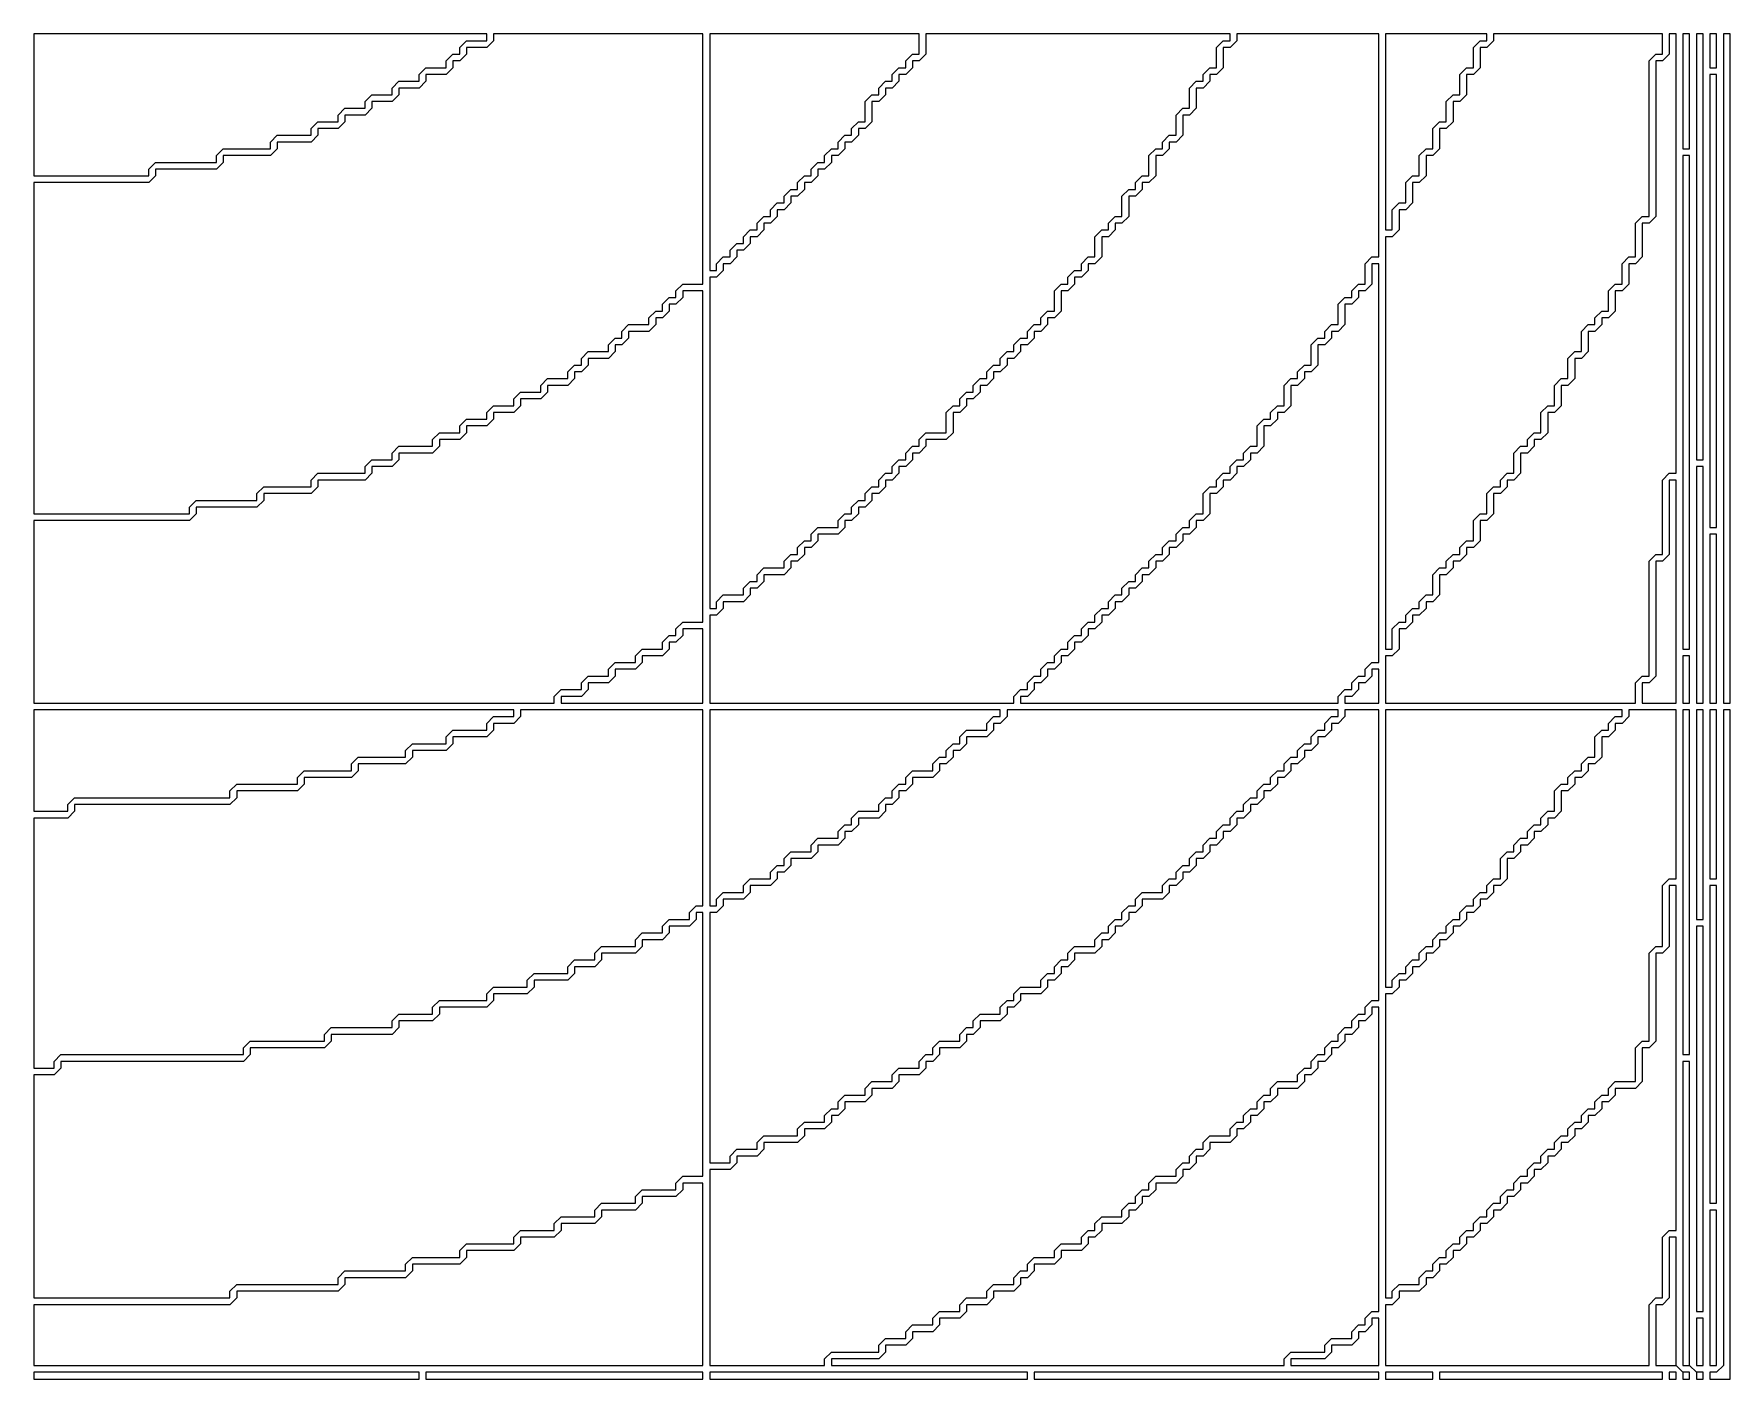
# Model space of a CAD drawing. Header units: metres. Extents: x -2.2 to 1, y -5.1 to 5.2.
# Drawn here: x -0.235 to 1.02, y -5.148 to -4.153 of the extents above; entities that cross this region are included whole.
import ezdxf

# ---------------------------------------------------------------- set-up
doc = ezdxf.new("R2010")
doc.units = ezdxf.units.M

msp = doc.modelspace()

# ---------------------------------------------------------------- linework, layer by layer
at = {"layer": '10', "color": 2}
for points in [[(1.0046, -4.178, 0), (1.0096, -4.178, 0), (1.0096, -4.153, 0), (1.0046, -4.153, 0), (1.0046, -4.178, 0)], [(0.9546, -4.648, 0), (0.9796, -4.648, 0), (0.9796, -4.483, 0), (0.9746, -4.483, 0), (0.9746, -4.538, 0), (0.9696, -4.543, 0), (0.9646, -4.543, 0), (0.9646, -4.628, 0), (0.9596, -4.633, 0), (0.9546, -4.633, 0), (0.9546, -4.648, 0)], [(0.7646, -5.088, 0), (0.7696, -5.088, 0), (0.7696, -5.083, 0), (0.7746, -5.078, 0), (0.7896, -5.078, 0), (0.7896, -5.073, 0), (0.7946, -5.068, 0), (0.7996, -5.068, 0), (0.7996, -5.063, 0), (0.8046, -5.058, 0), (0.8096, -5.058, 0), (0.8096, -5.053, 0), (0.8146, -5.048, 0), (0.8196, -5.048, 0), (0.8196, -5.043, 0), (0.8246, -5.038, 0), (0.8296, -5.038, 0), (0.8296, -5.033, 0), (0.8346, -5.028, 0), (0.8396, -5.028, 0), (0.8396, -5.023, 0), (0.8446, -5.018, 0), (0.8496, -5.018, 0), (0.8496, -5.013, 0), (0.8546, -5.008, 0), (0.8596, -5.008, 0), (0.8596, -5.003, 0), (0.8646, -4.998, 0), (0.8696, -4.998, 0), (0.8696, -4.993, 0), (0.8746, -4.988, 0), (0.8796, -4.988, 0), (0.8796, -4.983, 0), (0.8846, -4.978, 0), (0.8896, -4.978, 0), (0.8896, -4.973, 0), (0.8946, -4.968, 0), (0.8996, -4.968, 0), (0.8996, -4.963, 0), (0.9046, -4.958, 0), (0.9096, -4.958, 0), (0.9096, -4.953, 0), (0.9146, -4.948, 0), (0.9196, -4.948, 0), (0.9196, -4.943, 0), (0.9246, -4.938, 0), (0.9296, -4.938, 0), (0.9296, -4.933, 0), (0.9346, -4.928, 0), (0.9496, -4.928, 0), (0.9496, -4.903, 0), (0.9546, -4.898, 0), (0.9596, -4.898, 0), (0.9596, -4.833, 0), (0.9646, -4.828, 0), (0.9696, -4.828, 0), (0.9696, -4.783, 0), (0.9746, -4.778, 0), (0.9796, -4.778, 0), (0.9796, -4.653, 0), (0.9446, -4.653, 0), (0.9446, -4.658, 0), (0.9396, -4.663, 0), (0.9346, -4.663, 0), (0.9346, -4.668, 0), (0.9296, -4.673, 0), (0.9246, -4.673, 0), (0.9246, -4.688, 0), (0.9196, -4.693, 0), (0.9146, -4.693, 0), (0.9146, -4.698, 0), (0.9096, -4.703, 0), (0.9046, -4.703, 0), (0.9046, -4.708, 0), (0.8996, -4.713, 0), (0.8946, -4.713, 0), (0.8946, -4.728, 0), (0.8896, -4.733, 0), (0.8846, -4.733, 0), (0.8846, -4.738, 0), (0.8796, -4.743, 0), (0.8746, -4.743, 0), (0.8746, -4.748, 0), (0.8696, -4.753, 0), (0.8646, -4.753, 0), (0.8646, -4.758, 0), (0.8596, -4.763, 0), (0.8546, -4.763, 0), (0.8546, -4.778, 0), (0.8496, -4.783, 0), (0.8446, -4.783, 0), (0.8446, -4.788, 0), (0.8396, -4.793, 0), (0.8346, -4.793, 0), (0.8346, -4.798, 0), (0.8296, -4.803, 0), (0.8246, -4.803, 0), (0.8246, -4.808, 0), (0.8196, -4.813, 0), (0.8146, -4.813, 0), (0.8146, -4.818, 0), (0.8096, -4.823, 0), (0.8046, -4.823, 0), (0.8046, -4.828, 0), (0.7996, -4.833, 0), (0.7946, -4.833, 0), (0.7946, -4.838, 0), (0.7896, -4.843, 0), (0.7846, -4.843, 0), (0.7846, -4.848, 0), (0.7796, -4.853, 0), (0.7746, -4.853, 0), (0.7746, -4.858, 0), (0.7696, -4.863, 0), (0.7646, -4.863, 0), (0.7646, -5.088, 0)], [(0.3546, -5.138, 0), (0.6896, -5.138, 0), (0.6896, -5.133, 0), (0.6946, -5.128, 0), (0.7196, -5.128, 0), (0.7196, -5.123, 0), (0.7246, -5.118, 0), (0.7396, -5.118, 0), (0.7396, -5.113, 0), (0.7446, -5.108, 0), (0.7496, -5.108, 0), (0.7496, -5.103, 0), (0.7546, -5.098, 0), (0.7596, -5.098, 0), (0.7596, -4.873, 0), (0.7546, -4.873, 0), (0.7546, -4.878, 0), (0.7496, -4.883, 0), (0.7446, -4.883, 0), (0.7446, -4.888, 0), (0.7396, -4.893, 0), (0.7346, -4.893, 0), (0.7346, -4.898, 0), (0.7296, -4.903, 0), (0.7246, -4.903, 0), (0.7246, -4.908, 0), (0.7196, -4.913, 0), (0.7146, -4.913, 0), (0.7146, -4.918, 0), (0.7096, -4.923, 0), (0.7046, -4.923, 0), (0.7046, -4.928, 0), (0.6996, -4.933, 0), (0.6846, -4.933, 0), (0.6846, -4.938, 0), (0.6796, -4.943, 0), (0.6746, -4.943, 0), (0.6746, -4.948, 0), (0.6696, -4.953, 0), (0.6646, -4.953, 0), (0.6646, -4.958, 0), (0.6596, -4.963, 0), (0.6546, -4.963, 0), (0.6546, -4.968, 0), (0.6496, -4.973, 0), (0.6346, -4.973, 0), (0.6346, -4.978, 0), (0.6296, -4.983, 0), (0.6246, -4.983, 0), (0.6246, -4.988, 0), (0.6196, -4.993, 0), (0.6146, -4.993, 0), (0.6146, -4.998, 0), (0.6096, -5.003, 0), (0.5946, -5.003, 0), (0.5946, -5.008, 0), (0.5896, -5.013, 0), (0.5846, -5.013, 0), (0.5846, -5.018, 0), (0.5796, -5.023, 0), (0.5746, -5.023, 0), (0.5746, -5.028, 0), (0.5696, -5.033, 0), (0.5546, -5.033, 0), (0.5546, -5.038, 0), (0.5496, -5.043, 0), (0.5446, -5.043, 0), (0.5446, -5.048, 0), (0.5396, -5.053, 0), (0.5246, -5.053, 0), (0.5246, -5.058, 0), (0.5196, -5.063, 0), (0.5046, -5.063, 0), (0.5046, -5.068, 0), (0.4996, -5.073, 0), (0.4946, -5.073, 0), (0.4946, -5.078, 0), (0.4896, -5.083, 0), (0.4746, -5.083, 0), (0.4746, -5.088, 0), (0.4696, -5.093, 0), (0.4546, -5.093, 0), (0.4546, -5.098, 0), (0.4496, -5.103, 0), (0.4346, -5.103, 0), (0.4346, -5.108, 0), (0.4296, -5.113, 0), (0.4146, -5.113, 0), (0.4146, -5.118, 0), (0.4096, -5.123, 0), (0.3946, -5.123, 0), (0.3946, -5.128, 0), (0.3896, -5.133, 0), (0.3546, -5.133, 0), (0.3546, -5.138, 0)], [(0.9846, -5.138, 0), (0.9896, -5.138, 0), (0.9946, -5.143, 0), (0.9946, -5.148, 0), (0.9996, -5.148, 0), (0.9996, -5.143, 0), (0.9946, -5.143, 0), (0.9896, -5.138, 0), (0.9896, -4.913, 0), (0.9846, -4.913, 0), (0.9846, -5.138, 0)], [(-0.2354, -5.148, 0), (0.0496, -5.148, 0), (0.0496, -5.143, 0), (-0.2354, -5.143, 0), (-0.2354, -5.148, 0)]]:
    msp.add_polyline3d(points, dxfattribs=at)
at = {"layer": '11', "color": 6}
for points in [[(1.0046, -4.518, 0), (1.0096, -4.518, 0), (1.0096, -4.183, 0), (1.0046, -4.183, 0), (1.0046, -4.518, 0)], [(0.7646, -5.138, 0), (0.9596, -5.138, 0), (0.9596, -5.093, 0), (0.9646, -5.088, 0), (0.9696, -5.088, 0), (0.9696, -5.043, 0), (0.9746, -5.038, 0), (0.9796, -5.038, 0), (0.9796, -4.783, 0), (0.9746, -4.783, 0), (0.9746, -4.828, 0), (0.9696, -4.833, 0), (0.9646, -4.833, 0), (0.9646, -4.898, 0), (0.9596, -4.903, 0), (0.9546, -4.903, 0), (0.9546, -4.928, 0), (0.9496, -4.933, 0), (0.9346, -4.933, 0), (0.9346, -4.938, 0), (0.9296, -4.943, 0), (0.9246, -4.943, 0), (0.9246, -4.948, 0), (0.9196, -4.953, 0), (0.9146, -4.953, 0), (0.9146, -4.958, 0), (0.9096, -4.963, 0), (0.9046, -4.963, 0), (0.9046, -4.968, 0), (0.8996, -4.973, 0), (0.8946, -4.973, 0), (0.8946, -4.978, 0), (0.8896, -4.983, 0), (0.8846, -4.983, 0), (0.8846, -4.988, 0), (0.8796, -4.993, 0), (0.8746, -4.993, 0), (0.8746, -4.998, 0), (0.8696, -5.003, 0), (0.8646, -5.003, 0), (0.8646, -5.008, 0), (0.8596, -5.013, 0), (0.8546, -5.013, 0), (0.8546, -5.018, 0), (0.8496, -5.023, 0), (0.8446, -5.023, 0), (0.8446, -5.028, 0), (0.8396, -5.033, 0), (0.8346, -5.033, 0), (0.8346, -5.038, 0), (0.8296, -5.043, 0), (0.8246, -5.043, 0), (0.8246, -5.048, 0), (0.8196, -5.053, 0), (0.8146, -5.053, 0), (0.8146, -5.058, 0), (0.8096, -5.063, 0), (0.8046, -5.063, 0), (0.8046, -5.068, 0), (0.7996, -5.073, 0), (0.7946, -5.073, 0), (0.7946, -5.078, 0), (0.7896, -5.083, 0), (0.7746, -5.083, 0), (0.7746, -5.088, 0), (0.7696, -5.093, 0), (0.7646, -5.093, 0), (0.7646, -5.138, 0)], [(0.6946, -5.138, 0), (0.7596, -5.138, 0), (0.7596, -5.103, 0), (0.7546, -5.103, 0), (0.7546, -5.108, 0), (0.7496, -5.113, 0), (0.7446, -5.113, 0), (0.7446, -5.118, 0), (0.7396, -5.123, 0), (0.7246, -5.123, 0), (0.7246, -5.128, 0), (0.7196, -5.133, 0), (0.6946, -5.133, 0), (0.6946, -5.138, 0)], [(0.0546, -5.148, 0), (0.2596, -5.148, 0), (0.2596, -5.143, 0), (0.0546, -5.143, 0), (0.0546, -5.148, 0)], [(0.2646, -5.148, 0), (0.4996, -5.148, 0), (0.4996, -5.143, 0), (0.2646, -5.143, 0), (0.2646, -5.148, 0)]]:
    msp.add_polyline3d(points, dxfattribs=at)
at = {"layer": '12', "color": 4}
for points in [[(1.0046, -4.648, 0), (1.0096, -4.648, 0), (1.0096, -4.523, 0), (1.0046, -4.523, 0), (1.0046, -4.648, 0)], [(1.0046, -4.778, 0), (1.0096, -4.778, 0), (1.0096, -4.653, 0), (1.0046, -4.653, 0), (1.0046, -4.778, 0)], [(0.9646, -5.138, 0), (0.9796, -5.138, 0), (0.9846, -5.143, 0), (0.9846, -5.148, 0), (0.9896, -5.148, 0), (0.9896, -5.143, 0), (0.9846, -5.143, 0), (0.9796, -5.138, 0), (0.9796, -5.043, 0), (0.9746, -5.043, 0), (0.9746, -5.088, 0), (0.9696, -5.093, 0), (0.9646, -5.093, 0), (0.9646, -5.138, 0)], [(0.5046, -5.148, 0), (0.7596, -5.148, 0), (0.7596, -5.143, 0), (0.5046, -5.143, 0), (0.5046, -5.148, 0)], [(0.7646, -5.148, 0), (0.7996, -5.148, 0), (0.7996, -5.143, 0), (0.7646, -5.143, 0), (0.7646, -5.148, 0)]]:
    msp.add_polyline3d(points, dxfattribs=at)
at = {"layer": '13', "color": 1}
for points in [[(1.0046, -5.018, 0), (1.0096, -5.018, 0), (1.0096, -4.783, 0), (1.0046, -4.783, 0), (1.0046, -5.018, 0)], [(0.8046, -5.148, 0), (0.9696, -5.148, 0), (0.9696, -5.143, 0), (0.8046, -5.143, 0), (0.8046, -5.148, 0)]]:
    msp.add_polyline3d(points, dxfattribs=at)
at = {"layer": '14', "color": 3}
for points in [[(1.0046, -5.138, 0), (1.0096, -5.138, 0), (1.0096, -5.023, 0), (1.0046, -5.023, 0), (1.0046, -5.138, 0)], [(0.9746, -5.148, 0), (0.9796, -5.148, 0), (0.9796, -5.143, 0), (0.9746, -5.143, 0), (0.9746, -5.148, 0)]]:
    msp.add_polyline3d(points, dxfattribs=at)
at = {"layer": '15', "color": 5}
for points in [[(1.0146, -4.648, 0), (1.0196, -4.648, 0), (1.0196, -4.153, 0), (1.0146, -4.153, 0), (1.0146, -4.648, 0)], [(1.0046, -5.148, 0), (1.0196, -5.148, 0), (1.0196, -4.653, 0), (1.0146, -4.653, 0), (1.0146, -5.138, 0), (1.0096, -5.143, 0), (1.0046, -5.143, 0), (1.0046, -5.148, 0)]]:
    msp.add_polyline3d(points, dxfattribs=at)
at = {"layer": '4', "color": 2}
msp.add_polyline3d([(-0.2354, -4.258, 0), (-0.1504, -4.258, 0), (-0.1504, -4.253, 0), (-0.1454, -4.248, 0), (-0.1004, -4.248, 0), (-0.1004, -4.243, 0), (-0.0954, -4.238, 0), (-0.0604, -4.238, 0), (-0.0604, -4.233, 0), (-0.0554, -4.228, 0), (-0.0304, -4.228, 0), (-0.0304, -4.223, 0), (-0.0254, -4.218, 0), (-0.0104, -4.218, 0), (-0.0104, -4.213, 0), (-0.0054, -4.208, 0), (0.0096, -4.208, 0), (0.0096, -4.203, 0), (0.0146, -4.198, 0), (0.0296, -4.198, 0), (0.0296, -4.193, 0), (0.0346, -4.188, 0), (0.0496, -4.188, 0), (0.0496, -4.183, 0), (0.0546, -4.178, 0), (0.0696, -4.178, 0), (0.0696, -4.173, 0), (0.0746, -4.168, 0), (0.0796, -4.168, 0), (0.0796, -4.163, 0), (0.0846, -4.158, 0), (0.0996, -4.158, 0), (0.0996, -4.153, 0), (-0.2354, -4.153, 0), (-0.2354, -4.258, 0)], dxfattribs=at)
at = {"layer": '5', "color": 6}
for points in [[(-0.2354, -4.508, 0), (-0.1204, -4.508, 0), (-0.1204, -4.503, 0), (-0.1154, -4.498, 0), (-0.0704, -4.498, 0), (-0.0704, -4.493, 0), (-0.0654, -4.488, 0), (-0.0304, -4.488, 0), (-0.0304, -4.483, 0), (-0.0254, -4.478, 0), (0.0096, -4.478, 0), (0.0096, -4.473, 0), (0.0146, -4.468, 0), (0.0296, -4.468, 0), (0.0296, -4.463, 0), (0.0346, -4.458, 0), (0.0596, -4.458, 0), (0.0596, -4.453, 0), (0.0646, -4.448, 0), (0.0796, -4.448, 0), (0.0796, -4.443, 0), (0.0846, -4.438, 0), (0.0996, -4.438, 0), (0.0996, -4.433, 0), (0.1046, -4.428, 0), (0.1196, -4.428, 0), (0.1196, -4.423, 0), (0.1246, -4.418, 0), (0.1396, -4.418, 0), (0.1396, -4.413, 0), (0.1446, -4.408, 0), (0.1596, -4.408, 0), (0.1596, -4.403, 0), (0.1646, -4.398, 0), (0.1696, -4.398, 0), (0.1696, -4.393, 0), (0.1746, -4.388, 0), (0.1896, -4.388, 0), (0.1896, -4.383, 0), (0.1946, -4.378, 0), (0.1996, -4.378, 0), (0.1996, -4.373, 0), (0.2046, -4.368, 0), (0.2196, -4.368, 0), (0.2196, -4.363, 0), (0.2246, -4.358, 0), (0.2296, -4.358, 0), (0.2296, -4.353, 0), (0.2346, -4.348, 0), (0.2396, -4.348, 0), (0.2396, -4.343, 0), (0.2446, -4.338, 0), (0.2596, -4.338, 0), (0.2596, -4.153, 0), (0.1046, -4.153, 0), (0.1046, -4.158, 0), (0.0996, -4.163, 0), (0.0846, -4.163, 0), (0.0846, -4.168, 0), (0.0796, -4.173, 0), (0.0746, -4.173, 0), (0.0746, -4.178, 0), (0.0696, -4.183, 0), (0.0546, -4.183, 0), (0.0546, -4.188, 0), (0.0496, -4.193, 0), (0.0346, -4.193, 0), (0.0346, -4.198, 0), (0.0296, -4.203, 0), (0.0146, -4.203, 0), (0.0146, -4.208, 0), (0.0096, -4.213, 0), (-0.0054, -4.213, 0), (-0.0054, -4.218, 0), (-0.0104, -4.223, 0), (-0.0254, -4.223, 0), (-0.0254, -4.228, 0), (-0.0304, -4.233, 0), (-0.0554, -4.233, 0), (-0.0554, -4.238, 0), (-0.0604, -4.243, 0), (-0.0954, -4.243, 0), (-0.0954, -4.248, 0), (-0.1004, -4.253, 0), (-0.1454, -4.253, 0), (-0.1454, -4.258, 0), (-0.1504, -4.263, 0), (-0.2354, -4.263, 0), (-0.2354, -4.508, 0)], [(0.2646, -4.328, 0), (0.2696, -4.328, 0), (0.2696, -4.323, 0), (0.2746, -4.318, 0), (0.2796, -4.318, 0), (0.2796, -4.313, 0), (0.2846, -4.308, 0), (0.2896, -4.308, 0), (0.2896, -4.303, 0), (0.2946, -4.298, 0), (0.2996, -4.298, 0), (0.2996, -4.293, 0), (0.3046, -4.288, 0), (0.3096, -4.288, 0), (0.3096, -4.283, 0), (0.3146, -4.278, 0), (0.3196, -4.278, 0), (0.3196, -4.273, 0), (0.3246, -4.268, 0), (0.3296, -4.268, 0), (0.3296, -4.263, 0), (0.3346, -4.258, 0), (0.3396, -4.258, 0), (0.3396, -4.253, 0), (0.3446, -4.248, 0), (0.3496, -4.248, 0), (0.3496, -4.243, 0), (0.3546, -4.238, 0), (0.3596, -4.238, 0), (0.3596, -4.233, 0), (0.3646, -4.228, 0), (0.3696, -4.228, 0), (0.3696, -4.223, 0), (0.3746, -4.218, 0), (0.3796, -4.218, 0), (0.3796, -4.203, 0), (0.3846, -4.198, 0), (0.3896, -4.198, 0), (0.3896, -4.193, 0), (0.3946, -4.188, 0), (0.3996, -4.188, 0), (0.3996, -4.183, 0), (0.4046, -4.178, 0), (0.4096, -4.178, 0), (0.4096, -4.173, 0), (0.4146, -4.168, 0), (0.4196, -4.168, 0), (0.4196, -4.153, 0), (0.2646, -4.153, 0), (0.2646, -4.328, 0)], [(0.9946, -4.468, 0), (0.9996, -4.468, 0), (0.9996, -4.153, 0), (0.9946, -4.153, 0), (0.9946, -4.468, 0)]]:
    msp.add_polyline3d(points, dxfattribs=at)
at = {"layer": '6', "color": 4}
for points in [[(0.2646, -4.578, 0), (0.2696, -4.578, 0), (0.2696, -4.573, 0), (0.2746, -4.568, 0), (0.2896, -4.568, 0), (0.2896, -4.563, 0), (0.2946, -4.558, 0), (0.2996, -4.558, 0), (0.2996, -4.553, 0), (0.3046, -4.548, 0), (0.3196, -4.548, 0), (0.3196, -4.543, 0), (0.3246, -4.538, 0), (0.3296, -4.538, 0), (0.3296, -4.533, 0), (0.3346, -4.528, 0), (0.3396, -4.528, 0), (0.3396, -4.523, 0), (0.3446, -4.518, 0), (0.3596, -4.518, 0), (0.3596, -4.513, 0), (0.3646, -4.508, 0), (0.3696, -4.508, 0), (0.3696, -4.503, 0), (0.3746, -4.498, 0), (0.3796, -4.498, 0), (0.3796, -4.493, 0), (0.3846, -4.488, 0), (0.3896, -4.488, 0), (0.3896, -4.483, 0), (0.3946, -4.478, 0), (0.3996, -4.478, 0), (0.3996, -4.473, 0), (0.4046, -4.468, 0), (0.4096, -4.468, 0), (0.4096, -4.463, 0), (0.4146, -4.458, 0), (0.4196, -4.458, 0), (0.4196, -4.453, 0), (0.4246, -4.448, 0), (0.4396, -4.448, 0), (0.4396, -4.433, 0), (0.4446, -4.428, 0), (0.4496, -4.428, 0), (0.4496, -4.423, 0), (0.4546, -4.418, 0), (0.4596, -4.418, 0), (0.4596, -4.413, 0), (0.4646, -4.408, 0), (0.4696, -4.408, 0), (0.4696, -4.403, 0), (0.4746, -4.398, 0), (0.4796, -4.398, 0), (0.4796, -4.393, 0), (0.4846, -4.388, 0), (0.4896, -4.388, 0), (0.4896, -4.383, 0), (0.4946, -4.378, 0), (0.4996, -4.378, 0), (0.4996, -4.373, 0), (0.5046, -4.368, 0), (0.5096, -4.368, 0), (0.5096, -4.363, 0), (0.5146, -4.358, 0), (0.5196, -4.358, 0), (0.5196, -4.343, 0), (0.5246, -4.338, 0), (0.5296, -4.338, 0), (0.5296, -4.333, 0), (0.5346, -4.328, 0), (0.5396, -4.328, 0), (0.5396, -4.323, 0), (0.5446, -4.318, 0), (0.5496, -4.318, 0), (0.5496, -4.303, 0), (0.5546, -4.298, 0), (0.5596, -4.298, 0), (0.5596, -4.293, 0), (0.5646, -4.288, 0), (0.5696, -4.288, 0), (0.5696, -4.273, 0), (0.5746, -4.268, 0), (0.5796, -4.268, 0), (0.5796, -4.263, 0), (0.5846, -4.258, 0), (0.5896, -4.258, 0), (0.5896, -4.243, 0), (0.5946, -4.238, 0), (0.5996, -4.238, 0), (0.5996, -4.233, 0), (0.6046, -4.228, 0), (0.6096, -4.228, 0), (0.6096, -4.213, 0), (0.6146, -4.208, 0), (0.6196, -4.208, 0), (0.6196, -4.193, 0), (0.6246, -4.188, 0), (0.6296, -4.188, 0), (0.6296, -4.183, 0), (0.6346, -4.178, 0), (0.6396, -4.178, 0), (0.6396, -4.163, 0), (0.6446, -4.158, 0), (0.6496, -4.158, 0), (0.6496, -4.153, 0), (0.4246, -4.153, 0), (0.4246, -4.168, 0), (0.4196, -4.173, 0), (0.4146, -4.173, 0), (0.4146, -4.178, 0), (0.4096, -4.183, 0), (0.4046, -4.183, 0), (0.4046, -4.188, 0), (0.3996, -4.193, 0), (0.3946, -4.193, 0), (0.3946, -4.198, 0), (0.3896, -4.203, 0), (0.3846, -4.203, 0), (0.3846, -4.218, 0), (0.3796, -4.223, 0), (0.3746, -4.223, 0), (0.3746, -4.228, 0), (0.3696, -4.233, 0), (0.3646, -4.233, 0), (0.3646, -4.238, 0), (0.3596, -4.243, 0), (0.3546, -4.243, 0), (0.3546, -4.248, 0), (0.3496, -4.253, 0), (0.3446, -4.253, 0), (0.3446, -4.258, 0), (0.3396, -4.263, 0), (0.3346, -4.263, 0), (0.3346, -4.268, 0), (0.3296, -4.273, 0), (0.3246, -4.273, 0), (0.3246, -4.278, 0), (0.3196, -4.283, 0), (0.3146, -4.283, 0), (0.3146, -4.288, 0), (0.3096, -4.293, 0), (0.3046, -4.293, 0), (0.3046, -4.298, 0), (0.2996, -4.303, 0), (0.2946, -4.303, 0), (0.2946, -4.308, 0), (0.2896, -4.313, 0), (0.2846, -4.313, 0), (0.2846, -4.318, 0), (0.2796, -4.323, 0), (0.2746, -4.323, 0), (0.2746, -4.328, 0), (0.2696, -4.333, 0), (0.2646, -4.333, 0), (0.2646, -4.578, 0)], [(-0.2354, -4.648, 0), (0.1496, -4.648, 0), (0.1496, -4.643, 0), (0.1546, -4.638, 0), (0.1696, -4.638, 0), (0.1696, -4.633, 0), (0.1746, -4.628, 0), (0.1896, -4.628, 0), (0.1896, -4.623, 0), (0.1946, -4.618, 0), (0.2096, -4.618, 0), (0.2096, -4.613, 0), (0.2146, -4.608, 0), (0.2296, -4.608, 0), (0.2296, -4.603, 0), (0.2346, -4.598, 0), (0.2396, -4.598, 0), (0.2396, -4.593, 0), (0.2446, -4.588, 0), (0.2596, -4.588, 0), (0.2596, -4.343, 0), (0.2446, -4.343, 0), (0.2446, -4.348, 0), (0.2396, -4.353, 0), (0.2346, -4.353, 0), (0.2346, -4.358, 0), (0.2296, -4.363, 0), (0.2246, -4.363, 0), (0.2246, -4.368, 0), (0.2196, -4.373, 0), (0.2046, -4.373, 0), (0.2046, -4.378, 0), (0.1996, -4.383, 0), (0.1946, -4.383, 0), (0.1946, -4.388, 0), (0.1896, -4.393, 0), (0.1746, -4.393, 0), (0.1746, -4.398, 0), (0.1696, -4.403, 0), (0.1646, -4.403, 0), (0.1646, -4.408, 0), (0.1596, -4.413, 0), (0.1446, -4.413, 0), (0.1446, -4.418, 0), (0.1396, -4.423, 0), (0.1246, -4.423, 0), (0.1246, -4.428, 0), (0.1196, -4.433, 0), (0.1046, -4.433, 0), (0.1046, -4.438, 0), (0.0996, -4.443, 0), (0.0846, -4.443, 0), (0.0846, -4.448, 0), (0.0796, -4.453, 0), (0.0646, -4.453, 0), (0.0646, -4.458, 0), (0.0596, -4.463, 0), (0.0346, -4.463, 0), (0.0346, -4.468, 0), (0.0296, -4.473, 0), (0.0146, -4.473, 0), (0.0146, -4.478, 0), (0.0096, -4.483, 0), (-0.0254, -4.483, 0), (-0.0254, -4.488, 0), (-0.0304, -4.493, 0), (-0.0654, -4.493, 0), (-0.0654, -4.498, 0), (-0.0704, -4.503, 0), (-0.1154, -4.503, 0), (-0.1154, -4.508, 0), (-0.1204, -4.513, 0), (-0.2354, -4.513, 0), (-0.2354, -4.648, 0)], [(0.9946, -4.648, 0), (0.9996, -4.648, 0), (0.9996, -4.473, 0), (0.9946, -4.473, 0), (0.9946, -4.648, 0)], [(-0.2354, -4.728, 0), (-0.2104, -4.728, 0), (-0.2104, -4.723, 0), (-0.2054, -4.718, 0), (-0.0904, -4.718, 0), (-0.0904, -4.713, 0), (-0.0854, -4.708, 0), (-0.0404, -4.708, 0), (-0.0404, -4.703, 0), (-0.0354, -4.698, 0), (-0.0004, -4.698, 0), (-0.0004, -4.693, 0), (0.0046, -4.688, 0), (0.0396, -4.688, 0), (0.0396, -4.683, 0), (0.0446, -4.678, 0), (0.0696, -4.678, 0), (0.0696, -4.673, 0), (0.0746, -4.668, 0), (0.0996, -4.668, 0), (0.0996, -4.663, 0), (0.1046, -4.658, 0), (0.1196, -4.658, 0), (0.1196, -4.653, 0), (-0.2354, -4.653, 0), (-0.2354, -4.728, 0)], [(0.9946, -4.808, 0), (0.9996, -4.808, 0), (0.9996, -4.653, 0), (0.9946, -4.653, 0), (0.9946, -4.808, 0)]]:
    msp.add_polyline3d(points, dxfattribs=at)
at = {"layer": '7', "color": 1}
for points in [[(0.2646, -4.648, 0), (0.4896, -4.648, 0), (0.4896, -4.643, 0), (0.4946, -4.638, 0), (0.4996, -4.638, 0), (0.4996, -4.633, 0), (0.5046, -4.628, 0), (0.5096, -4.628, 0), (0.5096, -4.623, 0), (0.5146, -4.618, 0), (0.5196, -4.618, 0), (0.5196, -4.613, 0), (0.5246, -4.608, 0), (0.5296, -4.608, 0), (0.5296, -4.603, 0), (0.5346, -4.598, 0), (0.5396, -4.598, 0), (0.5396, -4.593, 0), (0.5446, -4.588, 0), (0.5496, -4.588, 0), (0.5496, -4.583, 0), (0.5546, -4.578, 0), (0.5596, -4.578, 0), (0.5596, -4.573, 0), (0.5646, -4.568, 0), (0.5696, -4.568, 0), (0.5696, -4.563, 0), (0.5746, -4.558, 0), (0.5796, -4.558, 0), (0.5796, -4.553, 0), (0.5846, -4.548, 0), (0.5896, -4.548, 0), (0.5896, -4.543, 0), (0.5946, -4.538, 0), (0.5996, -4.538, 0), (0.5996, -4.533, 0), (0.6046, -4.528, 0), (0.6096, -4.528, 0), (0.6096, -4.523, 0), (0.6146, -4.518, 0), (0.6196, -4.518, 0), (0.6196, -4.513, 0), (0.6246, -4.508, 0), (0.6296, -4.508, 0), (0.6296, -4.493, 0), (0.6346, -4.488, 0), (0.6396, -4.488, 0), (0.6396, -4.483, 0), (0.6446, -4.478, 0), (0.6496, -4.478, 0), (0.6496, -4.473, 0), (0.6546, -4.468, 0), (0.6596, -4.468, 0), (0.6596, -4.463, 0), (0.6646, -4.458, 0), (0.6696, -4.458, 0), (0.6696, -4.443, 0), (0.6746, -4.438, 0), (0.6796, -4.438, 0), (0.6796, -4.433, 0), (0.6846, -4.428, 0), (0.6896, -4.428, 0), (0.6896, -4.413, 0), (0.6946, -4.408, 0), (0.6996, -4.408, 0), (0.6996, -4.403, 0), (0.7046, -4.398, 0), (0.7096, -4.398, 0), (0.7096, -4.383, 0), (0.7146, -4.378, 0), (0.7196, -4.378, 0), (0.7196, -4.373, 0), (0.7246, -4.368, 0), (0.7296, -4.368, 0), (0.7296, -4.353, 0), (0.7346, -4.348, 0), (0.7396, -4.348, 0), (0.7396, -4.343, 0), (0.7446, -4.338, 0), (0.7496, -4.338, 0), (0.7496, -4.323, 0), (0.7546, -4.318, 0), (0.7596, -4.318, 0), (0.7596, -4.153, 0), (0.6546, -4.153, 0), (0.6546, -4.158, 0), (0.6496, -4.163, 0), (0.6446, -4.163, 0), (0.6446, -4.178, 0), (0.6396, -4.183, 0), (0.6346, -4.183, 0), (0.6346, -4.188, 0), (0.6296, -4.193, 0), (0.6246, -4.193, 0), (0.6246, -4.208, 0), (0.6196, -4.213, 0), (0.6146, -4.213, 0), (0.6146, -4.228, 0), (0.6096, -4.233, 0), (0.6046, -4.233, 0), (0.6046, -4.238, 0), (0.5996, -4.243, 0), (0.5946, -4.243, 0), (0.5946, -4.258, 0), (0.5896, -4.263, 0), (0.5846, -4.263, 0), (0.5846, -4.268, 0), (0.5796, -4.273, 0), (0.5746, -4.273, 0), (0.5746, -4.288, 0), (0.5696, -4.293, 0), (0.5646, -4.293, 0), (0.5646, -4.298, 0), (0.5596, -4.303, 0), (0.5546, -4.303, 0), (0.5546, -4.318, 0), (0.5496, -4.323, 0), (0.5446, -4.323, 0), (0.5446, -4.328, 0), (0.5396, -4.333, 0), (0.5346, -4.333, 0), (0.5346, -4.338, 0), (0.5296, -4.343, 0), (0.5246, -4.343, 0), (0.5246, -4.358, 0), (0.5196, -4.363, 0), (0.5146, -4.363, 0), (0.5146, -4.368, 0), (0.5096, -4.373, 0), (0.5046, -4.373, 0), (0.5046, -4.378, 0), (0.4996, -4.383, 0), (0.4946, -4.383, 0), (0.4946, -4.388, 0), (0.4896, -4.393, 0), (0.4846, -4.393, 0), (0.4846, -4.398, 0), (0.4796, -4.403, 0), (0.4746, -4.403, 0), (0.4746, -4.408, 0), (0.4696, -4.413, 0), (0.4646, -4.413, 0), (0.4646, -4.418, 0), (0.4596, -4.423, 0), (0.4546, -4.423, 0), (0.4546, -4.428, 0), (0.4496, -4.433, 0), (0.4446, -4.433, 0), (0.4446, -4.448, 0), (0.4396, -4.453, 0), (0.4246, -4.453, 0), (0.4246, -4.458, 0), (0.4196, -4.463, 0), (0.4146, -4.463, 0), (0.4146, -4.468, 0), (0.4096, -4.473, 0), (0.4046, -4.473, 0), (0.4046, -4.478, 0), (0.3996, -4.483, 0), (0.3946, -4.483, 0), (0.3946, -4.488, 0), (0.3896, -4.493, 0), (0.3846, -4.493, 0), (0.3846, -4.498, 0), (0.3796, -4.503, 0), (0.3746, -4.503, 0), (0.3746, -4.508, 0), (0.3696, -4.513, 0), (0.3646, -4.513, 0), (0.3646, -4.518, 0), (0.3596, -4.523, 0), (0.3446, -4.523, 0), (0.3446, -4.528, 0), (0.3396, -4.533, 0), (0.3346, -4.533, 0), (0.3346, -4.538, 0), (0.3296, -4.543, 0), (0.3246, -4.543, 0), (0.3246, -4.548, 0), (0.3196, -4.553, 0), (0.3046, -4.553, 0), (0.3046, -4.558, 0), (0.2996, -4.563, 0), (0.2946, -4.563, 0), (0.2946, -4.568, 0), (0.2896, -4.573, 0), (0.2746, -4.573, 0), (0.2746, -4.578, 0), (0.2696, -4.583, 0), (0.2646, -4.583, 0), (0.2646, -4.648, 0)], [(0.7646, -4.298, 0), (0.7696, -4.298, 0), (0.7696, -4.283, 0), (0.7746, -4.278, 0), (0.7796, -4.278, 0), (0.7796, -4.263, 0), (0.7846, -4.258, 0), (0.7896, -4.258, 0), (0.7896, -4.243, 0), (0.7946, -4.238, 0), (0.7996, -4.238, 0), (0.7996, -4.223, 0), (0.8046, -4.218, 0), (0.8096, -4.218, 0), (0.8096, -4.203, 0), (0.8146, -4.198, 0), (0.8196, -4.198, 0), (0.8196, -4.183, 0), (0.8246, -4.178, 0), (0.8296, -4.178, 0), (0.8296, -4.163, 0), (0.8346, -4.158, 0), (0.8396, -4.158, 0), (0.8396, -4.153, 0), (0.7646, -4.153, 0), (0.7646, -4.298, 0)], [(0.9846, -4.238, 0), (0.9896, -4.238, 0), (0.9896, -4.153, 0), (0.9846, -4.153, 0), (0.9846, -4.238, 0)], [(0.1546, -4.648, 0), (0.2596, -4.648, 0), (0.2596, -4.593, 0), (0.2446, -4.593, 0), (0.2446, -4.598, 0), (0.2396, -4.603, 0), (0.2346, -4.603, 0), (0.2346, -4.608, 0), (0.2296, -4.613, 0), (0.2146, -4.613, 0), (0.2146, -4.618, 0), (0.2096, -4.623, 0), (0.1946, -4.623, 0), (0.1946, -4.628, 0), (0.1896, -4.633, 0), (0.1746, -4.633, 0), (0.1746, -4.638, 0), (0.1696, -4.643, 0), (0.1546, -4.643, 0), (0.1546, -4.648, 0)], [(-0.2354, -4.918, 0), (-0.2204, -4.918, 0), (-0.2204, -4.913, 0), (-0.2154, -4.908, 0), (-0.0804, -4.908, 0), (-0.0804, -4.903, 0), (-0.0754, -4.898, 0), (-0.0204, -4.898, 0), (-0.0204, -4.893, 0), (-0.0154, -4.888, 0), (0.0296, -4.888, 0), (0.0296, -4.883, 0), (0.0346, -4.878, 0), (0.0596, -4.878, 0), (0.0596, -4.873, 0), (0.0646, -4.868, 0), (0.0996, -4.868, 0), (0.0996, -4.863, 0), (0.1046, -4.858, 0), (0.1296, -4.858, 0), (0.1296, -4.853, 0), (0.1346, -4.848, 0), (0.1596, -4.848, 0), (0.1596, -4.843, 0), (0.1646, -4.838, 0), (0.1796, -4.838, 0), (0.1796, -4.833, 0), (0.1846, -4.828, 0), (0.2096, -4.828, 0), (0.2096, -4.823, 0), (0.2146, -4.818, 0), (0.2296, -4.818, 0), (0.2296, -4.813, 0), (0.2346, -4.808, 0), (0.2496, -4.808, 0), (0.2496, -4.803, 0), (0.2546, -4.798, 0), (0.2596, -4.798, 0), (0.2596, -4.653, 0), (0.1246, -4.653, 0), (0.1246, -4.658, 0), (0.1196, -4.663, 0), (0.1046, -4.663, 0), (0.1046, -4.668, 0), (0.0996, -4.673, 0), (0.0746, -4.673, 0), (0.0746, -4.678, 0), (0.0696, -4.683, 0), (0.0446, -4.683, 0), (0.0446, -4.688, 0), (0.0396, -4.693, 0), (0.0046, -4.693, 0), (0.0046, -4.698, 0), (-0.0004, -4.703, 0), (-0.0354, -4.703, 0), (-0.0354, -4.708, 0), (-0.0404, -4.713, 0), (-0.0854, -4.713, 0), (-0.0854, -4.718, 0), (-0.0904, -4.723, 0), (-0.2054, -4.723, 0), (-0.2054, -4.728, 0), (-0.2104, -4.733, 0), (-0.2354, -4.733, 0), (-0.2354, -4.918, 0)], [(0.2646, -4.798, 0), (0.2696, -4.798, 0), (0.2696, -4.793, 0), (0.2746, -4.788, 0), (0.2896, -4.788, 0), (0.2896, -4.783, 0), (0.2946, -4.778, 0), (0.3096, -4.778, 0), (0.3096, -4.773, 0), (0.3146, -4.768, 0), (0.3196, -4.768, 0), (0.3196, -4.763, 0), (0.3246, -4.758, 0), (0.3396, -4.758, 0), (0.3396, -4.753, 0), (0.3446, -4.748, 0), (0.3596, -4.748, 0), (0.3596, -4.743, 0), (0.3646, -4.738, 0), (0.3696, -4.738, 0), (0.3696, -4.733, 0), (0.3746, -4.728, 0), (0.3896, -4.728, 0), (0.3896, -4.723, 0), (0.3946, -4.718, 0), (0.3996, -4.718, 0), (0.3996, -4.713, 0), (0.4046, -4.708, 0), (0.4096, -4.708, 0), (0.4096, -4.703, 0), (0.4146, -4.698, 0), (0.4296, -4.698, 0), (0.4296, -4.693, 0), (0.4346, -4.688, 0), (0.4396, -4.688, 0), (0.4396, -4.683, 0), (0.4446, -4.678, 0), (0.4496, -4.678, 0), (0.4496, -4.673, 0), (0.4546, -4.668, 0), (0.4696, -4.668, 0), (0.4696, -4.663, 0), (0.4746, -4.658, 0), (0.4796, -4.658, 0), (0.4796, -4.653, 0), (0.2646, -4.653, 0), (0.2646, -4.798, 0)], [(0.9946, -5.098, 0), (0.9996, -5.098, 0), (0.9996, -4.813, 0), (0.9946, -4.813, 0), (0.9946, -5.098, 0)]]:
    msp.add_polyline3d(points, dxfattribs=at)
at = {"layer": '8', "color": 3}
for points in [[(0.7646, -4.608, 0), (0.7696, -4.608, 0), (0.7696, -4.593, 0), (0.7746, -4.588, 0), (0.7796, -4.588, 0), (0.7796, -4.583, 0), (0.7846, -4.578, 0), (0.7896, -4.578, 0), (0.7896, -4.573, 0), (0.7946, -4.568, 0), (0.7996, -4.568, 0), (0.7996, -4.553, 0), (0.8046, -4.548, 0), (0.8096, -4.548, 0), (0.8096, -4.543, 0), (0.8146, -4.538, 0), (0.8196, -4.538, 0), (0.8196, -4.533, 0), (0.8246, -4.528, 0), (0.8296, -4.528, 0), (0.8296, -4.513, 0), (0.8346, -4.508, 0), (0.8396, -4.508, 0), (0.8396, -4.493, 0), (0.8446, -4.488, 0), (0.8496, -4.488, 0), (0.8496, -4.483, 0), (0.8546, -4.478, 0), (0.8596, -4.478, 0), (0.8596, -4.463, 0), (0.8646, -4.458, 0), (0.8696, -4.458, 0), (0.8696, -4.453, 0), (0.8746, -4.448, 0), (0.8796, -4.448, 0), (0.8796, -4.433, 0), (0.8846, -4.428, 0), (0.8896, -4.428, 0), (0.8896, -4.413, 0), (0.8946, -4.408, 0), (0.8996, -4.408, 0), (0.8996, -4.393, 0), (0.9046, -4.388, 0), (0.9096, -4.388, 0), (0.9096, -4.373, 0), (0.9146, -4.368, 0), (0.9196, -4.368, 0), (0.9196, -4.363, 0), (0.9246, -4.358, 0), (0.9296, -4.358, 0), (0.9296, -4.343, 0), (0.9346, -4.338, 0), (0.9396, -4.338, 0), (0.9396, -4.323, 0), (0.9446, -4.318, 0), (0.9496, -4.318, 0), (0.9496, -4.293, 0), (0.9546, -4.288, 0), (0.9596, -4.288, 0), (0.9596, -4.173, 0), (0.9646, -4.168, 0), (0.9696, -4.168, 0), (0.9696, -4.153, 0), (0.8446, -4.153, 0), (0.8446, -4.158, 0), (0.8396, -4.163, 0), (0.8346, -4.163, 0), (0.8346, -4.178, 0), (0.8296, -4.183, 0), (0.8246, -4.183, 0), (0.8246, -4.198, 0), (0.8196, -4.203, 0), (0.8146, -4.203, 0), (0.8146, -4.218, 0), (0.8096, -4.223, 0), (0.8046, -4.223, 0), (0.8046, -4.238, 0), (0.7996, -4.243, 0), (0.7946, -4.243, 0), (0.7946, -4.258, 0), (0.7896, -4.263, 0), (0.7846, -4.263, 0), (0.7846, -4.278, 0), (0.7796, -4.283, 0), (0.7746, -4.283, 0), (0.7746, -4.298, 0), (0.7696, -4.303, 0), (0.7646, -4.303, 0), (0.7646, -4.608, 0)], [(0.9846, -4.608, 0), (0.9896, -4.608, 0), (0.9896, -4.243, 0), (0.9846, -4.243, 0), (0.9846, -4.608, 0)], [(0.4946, -4.648, 0), (0.7296, -4.648, 0), (0.7296, -4.643, 0), (0.7346, -4.638, 0), (0.7396, -4.638, 0), (0.7396, -4.633, 0), (0.7446, -4.628, 0), (0.7496, -4.628, 0), (0.7496, -4.623, 0), (0.7546, -4.618, 0), (0.7596, -4.618, 0), (0.7596, -4.323, 0), (0.7546, -4.323, 0), (0.7546, -4.338, 0), (0.7496, -4.343, 0), (0.7446, -4.343, 0), (0.7446, -4.348, 0), (0.7396, -4.353, 0), (0.7346, -4.353, 0), (0.7346, -4.368, 0), (0.7296, -4.373, 0), (0.7246, -4.373, 0), (0.7246, -4.378, 0), (0.7196, -4.383, 0), (0.7146, -4.383, 0), (0.7146, -4.398, 0), (0.7096, -4.403, 0), (0.7046, -4.403, 0), (0.7046, -4.408, 0), (0.6996, -4.413, 0), (0.6946, -4.413, 0), (0.6946, -4.428, 0), (0.6896, -4.433, 0), (0.6846, -4.433, 0), (0.6846, -4.438, 0), (0.6796, -4.443, 0), (0.6746, -4.443, 0), (0.6746, -4.458, 0), (0.6696, -4.463, 0), (0.6646, -4.463, 0), (0.6646, -4.468, 0), (0.6596, -4.473, 0), (0.6546, -4.473, 0), (0.6546, -4.478, 0), (0.6496, -4.483, 0), (0.6446, -4.483, 0), (0.6446, -4.488, 0), (0.6396, -4.493, 0), (0.6346, -4.493, 0), (0.6346, -4.508, 0), (0.6296, -4.513, 0), (0.6246, -4.513, 0), (0.6246, -4.518, 0), (0.6196, -4.523, 0), (0.6146, -4.523, 0), (0.6146, -4.528, 0), (0.6096, -4.533, 0), (0.6046, -4.533, 0), (0.6046, -4.538, 0), (0.5996, -4.543, 0), (0.5946, -4.543, 0), (0.5946, -4.548, 0), (0.5896, -4.553, 0), (0.5846, -4.553, 0), (0.5846, -4.558, 0), (0.5796, -4.563, 0), (0.5746, -4.563, 0), (0.5746, -4.568, 0), (0.5696, -4.573, 0), (0.5646, -4.573, 0), (0.5646, -4.578, 0), (0.5596, -4.583, 0), (0.5546, -4.583, 0), (0.5546, -4.588, 0), (0.5496, -4.593, 0), (0.5446, -4.593, 0), (0.5446, -4.598, 0), (0.5396, -4.603, 0), (0.5346, -4.603, 0), (0.5346, -4.608, 0), (0.5296, -4.613, 0), (0.5246, -4.613, 0), (0.5246, -4.618, 0), (0.5196, -4.623, 0), (0.5146, -4.623, 0), (0.5146, -4.628, 0), (0.5096, -4.633, 0), (0.5046, -4.633, 0), (0.5046, -4.638, 0), (0.4996, -4.643, 0), (0.4946, -4.643, 0), (0.4946, -4.648, 0)], [(0.2646, -4.988, 0), (0.2796, -4.988, 0), (0.2796, -4.983, 0), (0.2846, -4.978, 0), (0.2996, -4.978, 0), (0.2996, -4.973, 0), (0.3046, -4.968, 0), (0.3296, -4.968, 0), (0.3296, -4.963, 0), (0.3346, -4.958, 0), (0.3496, -4.958, 0), (0.3496, -4.953, 0), (0.3546, -4.948, 0), (0.3596, -4.948, 0), (0.3596, -4.943, 0), (0.3646, -4.938, 0), (0.3796, -4.938, 0), (0.3796, -4.933, 0), (0.3846, -4.928, 0), (0.3996, -4.928, 0), (0.3996, -4.923, 0), (0.4046, -4.918, 0), (0.4196, -4.918, 0), (0.4196, -4.913, 0), (0.4246, -4.908, 0), (0.4296, -4.908, 0), (0.4296, -4.903, 0), (0.4346, -4.898, 0), (0.4496, -4.898, 0), (0.4496, -4.893, 0), (0.4546, -4.888, 0), (0.4596, -4.888, 0), (0.4596, -4.883, 0), (0.4646, -4.878, 0), (0.4796, -4.878, 0), (0.4796, -4.873, 0), (0.4846, -4.868, 0), (0.4896, -4.868, 0), (0.4896, -4.863, 0), (0.4946, -4.858, 0), (0.5096, -4.858, 0), (0.5096, -4.853, 0), (0.5146, -4.848, 0), (0.5196, -4.848, 0), (0.5196, -4.843, 0), (0.5246, -4.838, 0), (0.5296, -4.838, 0), (0.5296, -4.833, 0), (0.5346, -4.828, 0), (0.5496, -4.828, 0), (0.5496, -4.823, 0), (0.5546, -4.818, 0), (0.5596, -4.818, 0), (0.5596, -4.813, 0), (0.5646, -4.808, 0), (0.5696, -4.808, 0), (0.5696, -4.803, 0), (0.5746, -4.798, 0), (0.5796, -4.798, 0), (0.5796, -4.793, 0), (0.5846, -4.788, 0), (0.5996, -4.788, 0), (0.5996, -4.783, 0), (0.6046, -4.778, 0), (0.6096, -4.778, 0), (0.6096, -4.773, 0), (0.6146, -4.768, 0), (0.6196, -4.768, 0), (0.6196, -4.763, 0), (0.6246, -4.758, 0), (0.6296, -4.758, 0), (0.6296, -4.753, 0), (0.6346, -4.748, 0), (0.6396, -4.748, 0), (0.6396, -4.743, 0), (0.6446, -4.738, 0), (0.6496, -4.738, 0), (0.6496, -4.733, 0), (0.6546, -4.728, 0), (0.6596, -4.728, 0), (0.6596, -4.723, 0), (0.6646, -4.718, 0), (0.6696, -4.718, 0), (0.6696, -4.713, 0), (0.6746, -4.708, 0), (0.6796, -4.708, 0), (0.6796, -4.703, 0), (0.6846, -4.698, 0), (0.6896, -4.698, 0), (0.6896, -4.693, 0), (0.6946, -4.688, 0), (0.6996, -4.688, 0), (0.6996, -4.683, 0), (0.7046, -4.678, 0), (0.7096, -4.678, 0), (0.7096, -4.673, 0), (0.7146, -4.668, 0), (0.7196, -4.668, 0), (0.7196, -4.663, 0), (0.7246, -4.658, 0), (0.7296, -4.658, 0), (0.7296, -4.653, 0), (0.4846, -4.653, 0), (0.4846, -4.658, 0), (0.4796, -4.663, 0), (0.4746, -4.663, 0), (0.4746, -4.668, 0), (0.4696, -4.673, 0), (0.4546, -4.673, 0), (0.4546, -4.678, 0), (0.4496, -4.683, 0), (0.4446, -4.683, 0), (0.4446, -4.688, 0), (0.4396, -4.693, 0), (0.4346, -4.693, 0), (0.4346, -4.698, 0), (0.4296, -4.703, 0), (0.4146, -4.703, 0), (0.4146, -4.708, 0), (0.4096, -4.713, 0), (0.4046, -4.713, 0), (0.4046, -4.718, 0), (0.3996, -4.723, 0), (0.3946, -4.723, 0), (0.3946, -4.728, 0), (0.3896, -4.733, 0), (0.3746, -4.733, 0), (0.3746, -4.738, 0), (0.3696, -4.743, 0), (0.3646, -4.743, 0), (0.3646, -4.748, 0), (0.3596, -4.753, 0), (0.3446, -4.753, 0), (0.3446, -4.758, 0), (0.3396, -4.763, 0), (0.3246, -4.763, 0), (0.3246, -4.768, 0), (0.3196, -4.773, 0), (0.3146, -4.773, 0), (0.3146, -4.778, 0), (0.3096, -4.783, 0), (0.2946, -4.783, 0), (0.2946, -4.788, 0), (0.2896, -4.793, 0), (0.2746, -4.793, 0), (0.2746, -4.798, 0), (0.2696, -4.803, 0), (0.2646, -4.803, 0), (0.2646, -4.988, 0)], [(-0.2354, -5.088, 0), (-0.0904, -5.088, 0), (-0.0904, -5.083, 0), (-0.0854, -5.078, 0), (-0.0104, -5.078, 0), (-0.0104, -5.073, 0), (-0.0054, -5.068, 0), (0.0396, -5.068, 0), (0.0396, -5.063, 0), (0.0446, -5.058, 0), (0.0796, -5.058, 0), (0.0796, -5.053, 0), (0.0846, -5.048, 0), (0.1196, -5.048, 0), (0.1196, -5.043, 0), (0.1246, -5.038, 0), (0.1496, -5.038, 0), (0.1496, -5.033, 0), (0.1546, -5.028, 0), (0.1796, -5.028, 0), (0.1796, -5.023, 0), (0.1846, -5.018, 0), (0.2096, -5.018, 0), (0.2096, -5.013, 0), (0.2146, -5.008, 0), (0.2396, -5.008, 0), (0.2396, -5.003, 0), (0.2446, -4.998, 0), (0.2596, -4.998, 0), (0.2596, -4.803, 0), (0.2546, -4.803, 0), (0.2546, -4.808, 0), (0.2496, -4.813, 0), (0.2346, -4.813, 0), (0.2346, -4.818, 0), (0.2296, -4.823, 0), (0.2146, -4.823, 0), (0.2146, -4.828, 0), (0.2096, -4.833, 0), (0.1846, -4.833, 0), (0.1846, -4.838, 0), (0.1796, -4.843, 0), (0.1646, -4.843, 0), (0.1646, -4.848, 0), (0.1596, -4.853, 0), (0.1346, -4.853, 0), (0.1346, -4.858, 0), (0.1296, -4.863, 0), (0.1046, -4.863, 0), (0.1046, -4.868, 0), (0.0996, -4.873, 0), (0.0646, -4.873, 0), (0.0646, -4.878, 0), (0.0596, -4.883, 0), (0.0346, -4.883, 0), (0.0346, -4.888, 0), (0.0296, -4.893, 0), (-0.0154, -4.893, 0), (-0.0154, -4.898, 0), (-0.0204, -4.903, 0), (-0.0754, -4.903, 0), (-0.0754, -4.908, 0), (-0.0804, -4.913, 0), (-0.2154, -4.913, 0), (-0.2154, -4.918, 0), (-0.2204, -4.923, 0), (-0.2354, -4.923, 0), (-0.2354, -5.088, 0)], [(0.9946, -5.138, 0), (0.9996, -5.138, 0), (0.9996, -5.103, 0), (0.9946, -5.103, 0), (0.9946, -5.138, 0)]]:
    msp.add_polyline3d(points, dxfattribs=at)
at = {"layer": '9', "color": 5}
for points in [[(0.7646, -4.648, 0), (0.9496, -4.648, 0), (0.9496, -4.633, 0), (0.9546, -4.628, 0), (0.9596, -4.628, 0), (0.9596, -4.543, 0), (0.9646, -4.538, 0), (0.9696, -4.538, 0), (0.9696, -4.483, 0), (0.9746, -4.478, 0), (0.9796, -4.478, 0), (0.9796, -4.153, 0), (0.9746, -4.153, 0), (0.9746, -4.168, 0), (0.9696, -4.173, 0), (0.9646, -4.173, 0), (0.9646, -4.288, 0), (0.9596, -4.293, 0), (0.9546, -4.293, 0), (0.9546, -4.318, 0), (0.9496, -4.323, 0), (0.9446, -4.323, 0), (0.9446, -4.338, 0), (0.9396, -4.343, 0), (0.9346, -4.343, 0), (0.9346, -4.358, 0), (0.9296, -4.363, 0), (0.9246, -4.363, 0), (0.9246, -4.368, 0), (0.9196, -4.373, 0), (0.9146, -4.373, 0), (0.9146, -4.388, 0), (0.9096, -4.393, 0), (0.9046, -4.393, 0), (0.9046, -4.408, 0), (0.8996, -4.413, 0), (0.8946, -4.413, 0), (0.8946, -4.428, 0), (0.8896, -4.433, 0), (0.8846, -4.433, 0), (0.8846, -4.448, 0), (0.8796, -4.453, 0), (0.8746, -4.453, 0), (0.8746, -4.458, 0), (0.8696, -4.463, 0), (0.8646, -4.463, 0), (0.8646, -4.478, 0), (0.8596, -4.483, 0), (0.8546, -4.483, 0), (0.8546, -4.488, 0), (0.8496, -4.493, 0), (0.8446, -4.493, 0), (0.8446, -4.508, 0), (0.8396, -4.513, 0), (0.8346, -4.513, 0), (0.8346, -4.528, 0), (0.8296, -4.533, 0), (0.8246, -4.533, 0), (0.8246, -4.538, 0), (0.8196, -4.543, 0), (0.8146, -4.543, 0), (0.8146, -4.548, 0), (0.8096, -4.553, 0), (0.8046, -4.553, 0), (0.8046, -4.568, 0), (0.7996, -4.573, 0), (0.7946, -4.573, 0), (0.7946, -4.578, 0), (0.7896, -4.583, 0), (0.7846, -4.583, 0), (0.7846, -4.588, 0), (0.7796, -4.593, 0), (0.7746, -4.593, 0), (0.7746, -4.608, 0), (0.7696, -4.613, 0), (0.7646, -4.613, 0), (0.7646, -4.648, 0)], [(0.9846, -4.648, 0), (0.9896, -4.648, 0), (0.9896, -4.613, 0), (0.9846, -4.613, 0), (0.9846, -4.648, 0)], [(0.7346, -4.648, 0), (0.7596, -4.648, 0), (0.7596, -4.623, 0), (0.7546, -4.623, 0), (0.7546, -4.628, 0), (0.7496, -4.633, 0), (0.7446, -4.633, 0), (0.7446, -4.638, 0), (0.7396, -4.643, 0), (0.7346, -4.643, 0), (0.7346, -4.648, 0)], [(0.2646, -5.138, 0), (0.3496, -5.138, 0), (0.3496, -5.133, 0), (0.3546, -5.128, 0), (0.3896, -5.128, 0), (0.3896, -5.123, 0), (0.3946, -5.118, 0), (0.4096, -5.118, 0), (0.4096, -5.113, 0), (0.4146, -5.108, 0), (0.4296, -5.108, 0), (0.4296, -5.103, 0), (0.4346, -5.098, 0), (0.4496, -5.098, 0), (0.4496, -5.093, 0), (0.4546, -5.088, 0), (0.4696, -5.088, 0), (0.4696, -5.083, 0), (0.4746, -5.078, 0), (0.4896, -5.078, 0), (0.4896, -5.073, 0), (0.4946, -5.068, 0), (0.4996, -5.068, 0), (0.4996, -5.063, 0), (0.5046, -5.058, 0), (0.5196, -5.058, 0), (0.5196, -5.053, 0), (0.5246, -5.048, 0), (0.5396, -5.048, 0), (0.5396, -5.043, 0), (0.5446, -5.038, 0), (0.5496, -5.038, 0), (0.5496, -5.033, 0), (0.5546, -5.028, 0), (0.5696, -5.028, 0), (0.5696, -5.023, 0), (0.5746, -5.018, 0), (0.5796, -5.018, 0), (0.5796, -5.013, 0), (0.5846, -5.008, 0), (0.5896, -5.008, 0), (0.5896, -5.003, 0), (0.5946, -4.998, 0), (0.6096, -4.998, 0), (0.6096, -4.993, 0), (0.6146, -4.988, 0), (0.6196, -4.988, 0), (0.6196, -4.983, 0), (0.6246, -4.978, 0), (0.6296, -4.978, 0), (0.6296, -4.973, 0), (0.6346, -4.968, 0), (0.6496, -4.968, 0), (0.6496, -4.963, 0), (0.6546, -4.958, 0), (0.6596, -4.958, 0), (0.6596, -4.953, 0), (0.6646, -4.948, 0), (0.6696, -4.948, 0), (0.6696, -4.943, 0), (0.6746, -4.938, 0), (0.6796, -4.938, 0), (0.6796, -4.933, 0), (0.6846, -4.928, 0), (0.6996, -4.928, 0), (0.6996, -4.923, 0), (0.7046, -4.918, 0), (0.7096, -4.918, 0), (0.7096, -4.913, 0), (0.7146, -4.908, 0), (0.7196, -4.908, 0), (0.7196, -4.903, 0), (0.7246, -4.898, 0), (0.7296, -4.898, 0), (0.7296, -4.893, 0), (0.7346, -4.888, 0), (0.7396, -4.888, 0), (0.7396, -4.883, 0), (0.7446, -4.878, 0), (0.7496, -4.878, 0), (0.7496, -4.873, 0), (0.7546, -4.868, 0), (0.7596, -4.868, 0), (0.7596, -4.653, 0), (0.7346, -4.653, 0), (0.7346, -4.658, 0), (0.7296, -4.663, 0), (0.7246, -4.663, 0), (0.7246, -4.668, 0), (0.7196, -4.673, 0), (0.7146, -4.673, 0), (0.7146, -4.678, 0), (0.7096, -4.683, 0), (0.7046, -4.683, 0), (0.7046, -4.688, 0), (0.6996, -4.693, 0), (0.6946, -4.693, 0), (0.6946, -4.698, 0), (0.6896, -4.703, 0), (0.6846, -4.703, 0), (0.6846, -4.708, 0), (0.6796, -4.713, 0), (0.6746, -4.713, 0), (0.6746, -4.718, 0), (0.6696, -4.723, 0), (0.6646, -4.723, 0), (0.6646, -4.728, 0), (0.6596, -4.733, 0), (0.6546, -4.733, 0), (0.6546, -4.738, 0), (0.6496, -4.743, 0), (0.6446, -4.743, 0), (0.6446, -4.748, 0), (0.6396, -4.753, 0), (0.6346, -4.753, 0), (0.6346, -4.758, 0), (0.6296, -4.763, 0), (0.6246, -4.763, 0), (0.6246, -4.768, 0), (0.6196, -4.773, 0), (0.6146, -4.773, 0), (0.6146, -4.778, 0), (0.6096, -4.783, 0), (0.6046, -4.783, 0), (0.6046, -4.788, 0), (0.5996, -4.793, 0), (0.5846, -4.793, 0), (0.5846, -4.798, 0), (0.5796, -4.803, 0), (0.5746, -4.803, 0), (0.5746, -4.808, 0), (0.5696, -4.813, 0), (0.5646, -4.813, 0), (0.5646, -4.818, 0), (0.5596, -4.823, 0), (0.5546, -4.823, 0), (0.5546, -4.828, 0), (0.5496, -4.833, 0), (0.5346, -4.833, 0), (0.5346, -4.838, 0), (0.5296, -4.843, 0), (0.5246, -4.843, 0), (0.5246, -4.848, 0), (0.5196, -4.853, 0), (0.5146, -4.853, 0), (0.5146, -4.858, 0), (0.5096, -4.863, 0), (0.4946, -4.863, 0), (0.4946, -4.868, 0), (0.4896, -4.873, 0), (0.4846, -4.873, 0), (0.4846, -4.878, 0), (0.4796, -4.883, 0), (0.4646, -4.883, 0), (0.4646, -4.888, 0), (0.4596, -4.893, 0), (0.4546, -4.893, 0), (0.4546, -4.898, 0), (0.4496, -4.903, 0), (0.4346, -4.903, 0), (0.4346, -4.908, 0), (0.4296, -4.913, 0), (0.4246, -4.913, 0), (0.4246, -4.918, 0), (0.4196, -4.923, 0), (0.4046, -4.923, 0), (0.4046, -4.928, 0), (0.3996, -4.933, 0), (0.3846, -4.933, 0), (0.3846, -4.938, 0), (0.3796, -4.943, 0), (0.3646, -4.943, 0), (0.3646, -4.948, 0), (0.3596, -4.953, 0), (0.3546, -4.953, 0), (0.3546, -4.958, 0), (0.3496, -4.963, 0), (0.3346, -4.963, 0), (0.3346, -4.968, 0), (0.3296, -4.973, 0), (0.3046, -4.973, 0), (0.3046, -4.978, 0), (0.2996, -4.983, 0), (0.2846, -4.983, 0), (0.2846, -4.988, 0), (0.2796, -4.993, 0), (0.2646, -4.993, 0), (0.2646, -5.138, 0)], [(0.7646, -4.858, 0), (0.7696, -4.858, 0), (0.7696, -4.853, 0), (0.7746, -4.848, 0), (0.7796, -4.848, 0), (0.7796, -4.843, 0), (0.7846, -4.838, 0), (0.7896, -4.838, 0), (0.7896, -4.833, 0), (0.7946, -4.828, 0), (0.7996, -4.828, 0), (0.7996, -4.823, 0), (0.8046, -4.818, 0), (0.8096, -4.818, 0), (0.8096, -4.813, 0), (0.8146, -4.808, 0), (0.8196, -4.808, 0), (0.8196, -4.803, 0), (0.8246, -4.798, 0), (0.8296, -4.798, 0), (0.8296, -4.793, 0), (0.8346, -4.788, 0), (0.8396, -4.788, 0), (0.8396, -4.783, 0), (0.8446, -4.778, 0), (0.8496, -4.778, 0), (0.8496, -4.763, 0), (0.8546, -4.758, 0), (0.8596, -4.758, 0), (0.8596, -4.753, 0), (0.8646, -4.748, 0), (0.8696, -4.748, 0), (0.8696, -4.743, 0), (0.8746, -4.738, 0), (0.8796, -4.738, 0), (0.8796, -4.733, 0), (0.8846, -4.728, 0), (0.8896, -4.728, 0), (0.8896, -4.713, 0), (0.8946, -4.708, 0), (0.8996, -4.708, 0), (0.8996, -4.703, 0), (0.9046, -4.698, 0), (0.9096, -4.698, 0), (0.9096, -4.693, 0), (0.9146, -4.688, 0), (0.9196, -4.688, 0), (0.9196, -4.673, 0), (0.9246, -4.668, 0), (0.9296, -4.668, 0), (0.9296, -4.663, 0), (0.9346, -4.658, 0), (0.9396, -4.658, 0), (0.9396, -4.653, 0), (0.7646, -4.653, 0), (0.7646, -4.858, 0)], [(0.9846, -4.908, 0), (0.9896, -4.908, 0), (0.9896, -4.653, 0), (0.9846, -4.653, 0), (0.9846, -4.908, 0)], [(-0.2354, -5.138, 0), (0.2596, -5.138, 0), (0.2596, -5.003, 0), (0.2446, -5.003, 0), (0.2446, -5.008, 0), (0.2396, -5.013, 0), (0.2146, -5.013, 0), (0.2146, -5.018, 0), (0.2096, -5.023, 0), (0.1846, -5.023, 0), (0.1846, -5.028, 0), (0.1796, -5.033, 0), (0.1546, -5.033, 0), (0.1546, -5.038, 0), (0.1496, -5.043, 0), (0.1246, -5.043, 0), (0.1246, -5.048, 0), (0.1196, -5.053, 0), (0.0846, -5.053, 0), (0.0846, -5.058, 0), (0.0796, -5.063, 0), (0.0446, -5.063, 0), (0.0446, -5.068, 0), (0.0396, -5.073, 0), (-0.0054, -5.073, 0), (-0.0054, -5.078, 0), (-0.0104, -5.083, 0), (-0.0854, -5.083, 0), (-0.0854, -5.088, 0), (-0.0904, -5.093, 0), (-0.2354, -5.093, 0), (-0.2354, -5.138, 0)]]:
    msp.add_polyline3d(points, dxfattribs=at)

doc.saveas('drawing.dxf')
